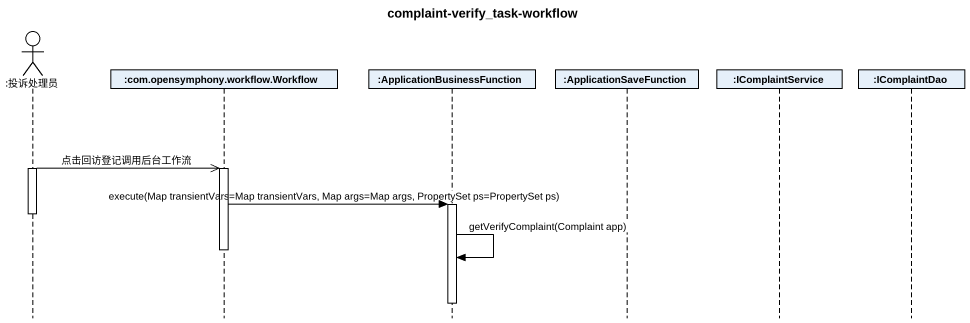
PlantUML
@startuml
title complaint-verify_task-workflow
hide footbox
actor ":投诉处理员" as 投诉处理员
participant ":com.opensymphony.workflow.Workflow" as com_opensymphony_workflow
participant ":ApplicationBusinessFunction" as ApplicationBusinessFunction
participant ":ApplicationSaveFunction" as ApplicationSaveFunction
participant ":IComplaintService" as IComplaintService
participant ":IComplaintDao" as IComplaintDao

activate 投诉处理员
投诉处理员 ->> com_opensymphony_workflow : 点击回访登记调用后台工作流
activate com_opensymphony_workflow
com_opensymphony_workflow -> ApplicationBusinessFunction : execute(Map transientVars=Map transientVars, Map args=Map args, PropertySet ps=PropertySet ps)
activate ApplicationBusinessFunction
deactivate 投诉处理员
deactivate com_opensymphony_workflow
ApplicationBusinessFunction -> ApplicationBusinessFunction : getVerifyComplaint(Complaint app)
deactivate ApplicationBusinessFunction
@enduml
